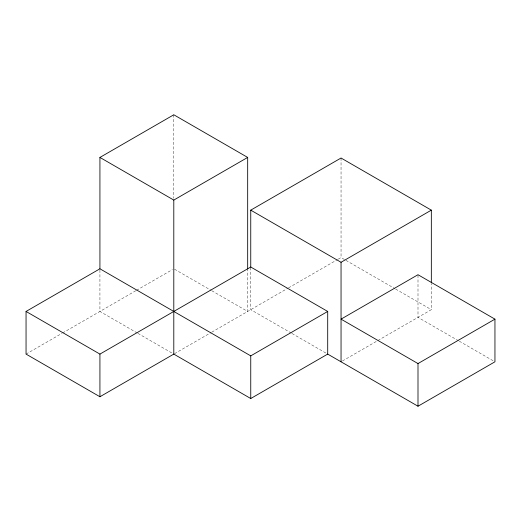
<?xml version="1.0" encoding="UTF-8"?>
<svg xmlns="http://www.w3.org/2000/svg" width="521" height="521" viewBox="0 0 521 521"><rect width="100%" height="100%" fill="white"/><g stroke="black" fill="none" stroke-linecap="round" stroke-linejoin="round"><path stroke-width="0.39" stroke-dasharray="2.6 1.95" d="M26.05 354.098L61.934 333.381M62.637 332.978L135.805 290.731M136.509 290.321L172.392 269.604M174.502 353.694L211.09 332.567M211.793 332.164L287.846 288.25M288.549 287.846L337.543 259.562M338.246 259.158L341.047 257.537L345.241 259.966M342.44 360.988L431.336 309.669L431.336 283.776M345.944 260.37L394.938 288.654M395.641 289.057L431.336 309.669M458.571 340.793L417.998 317.367L417.998 274.717M459.275 341.196L493.55 360.988M291.33 333.095L250.751 309.669L250.751 267.019M292.027 333.499L327.702 354.098M174.502 269.201L211.09 290.321M211.793 290.731L247.677 311.447L247.677 268.797M137.212 332.978L99.928 311.447L99.928 268.797M137.915 333.381L173.799 354.098M341.047 158.019L341.047 257.537M173.799 114.776L173.799 198.267"/><path stroke-width="0.78" d="M494.95 319.145L417.998 363.573L341.047 319.145L417.998 274.717L494.95 319.145L494.95 361.795L417.998 406.224L327.702 354.098L327.702 311.447L250.751 355.876L99.928 268.797L99.928 157.427L173.799 114.776L247.677 157.427L247.677 268.797M99.928 157.427L173.799 200.077L247.677 157.427M327.702 354.098L250.751 398.526L173.799 354.098L99.928 396.748L26.05 354.098L26.05 311.447L99.928 268.797M26.05 311.447L99.928 354.098L250.751 267.019L250.751 210.145L341.047 158.019L431.336 210.145L431.336 282.968M250.751 210.145L341.047 262.278L431.336 210.145M250.751 267.019L327.702 311.447M417.998 363.573L417.998 406.224M341.047 262.278L341.047 361.795M250.751 355.876L250.751 398.526M173.799 200.077L173.799 354.098M99.928 354.098L99.928 396.748"/></g></svg>
